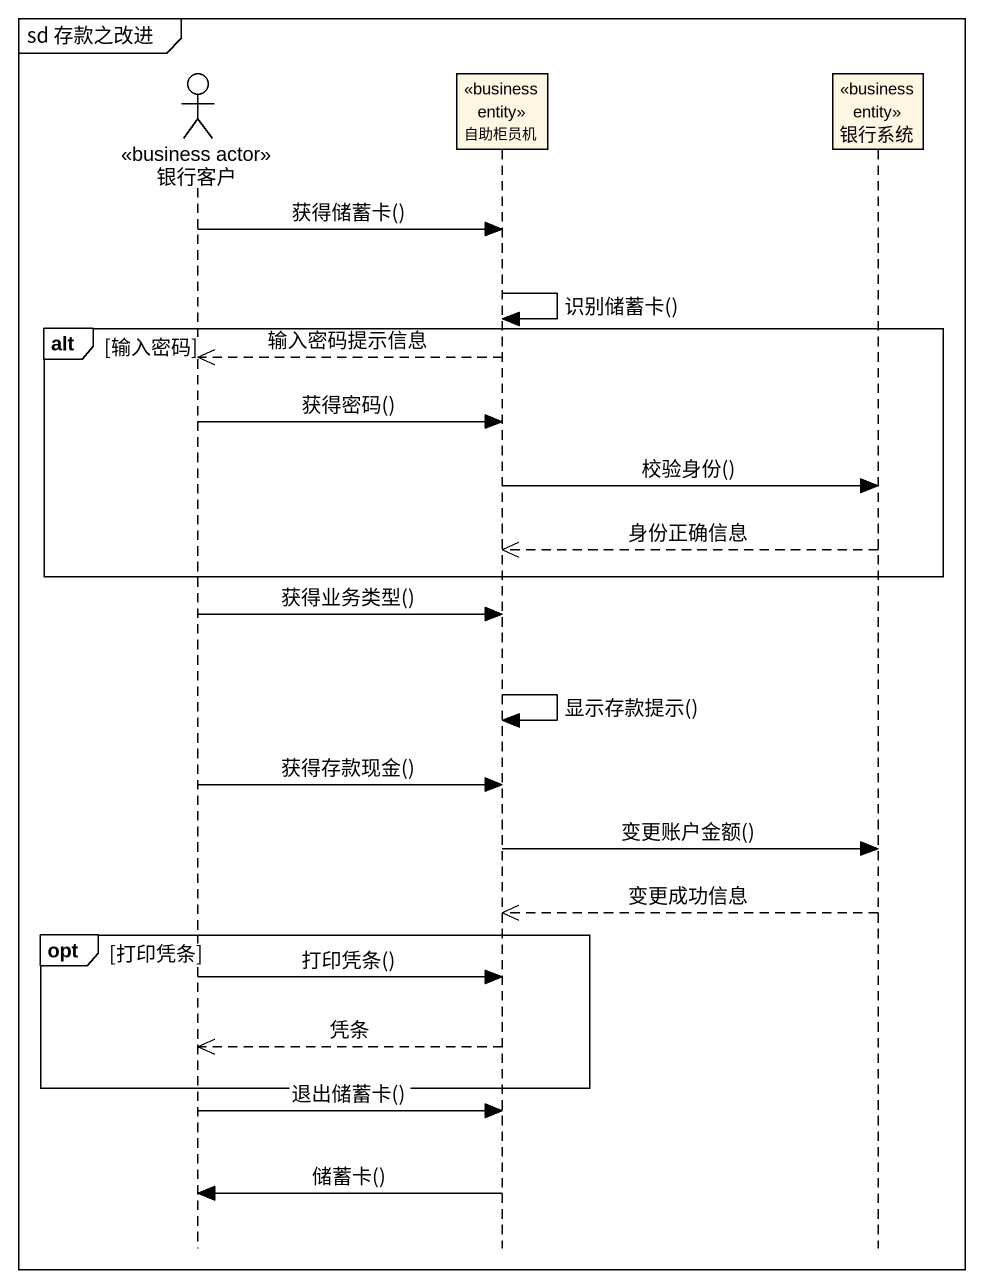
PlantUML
@startuml
mainframe sd 存款之改进
hide footbox
actor 银行客户 <<business actor>>
participant 自助柜员机 <<business entity>>
participant 银行系统 <<business entity>>

银行客户 -> 自助柜员机 : 获得储蓄卡()
自助柜员机 -> 自助柜员机 : 识别储蓄卡()
alt 输入密码
  自助柜员机 -->> 银行客户 : 输入密码提示信息
  银行客户 -> 自助柜员机 : 获得密码()
  自助柜员机 -> 银行系统 : 校验身份()
  银行系统 -->> 自助柜员机 : 身份正确信息
end
银行客户 -> 自助柜员机 : 获得业务类型()
自助柜员机 -> 自助柜员机 : 显示存款提示()
银行客户 -> 自助柜员机 : 获得存款现金()
自助柜员机 -> 银行系统 : 变更账户金额()
银行系统 -->> 自助柜员机 : 变更成功信息
opt 打印凭条
  银行客户 -> 自助柜员机 : 打印凭条()
  自助柜员机 -->> 银行客户 : 凭条
end
银行客户 -> 自助柜员机 : 退出储蓄卡()
自助柜员机 -> 银行客户 : 储蓄卡()
@enduml
